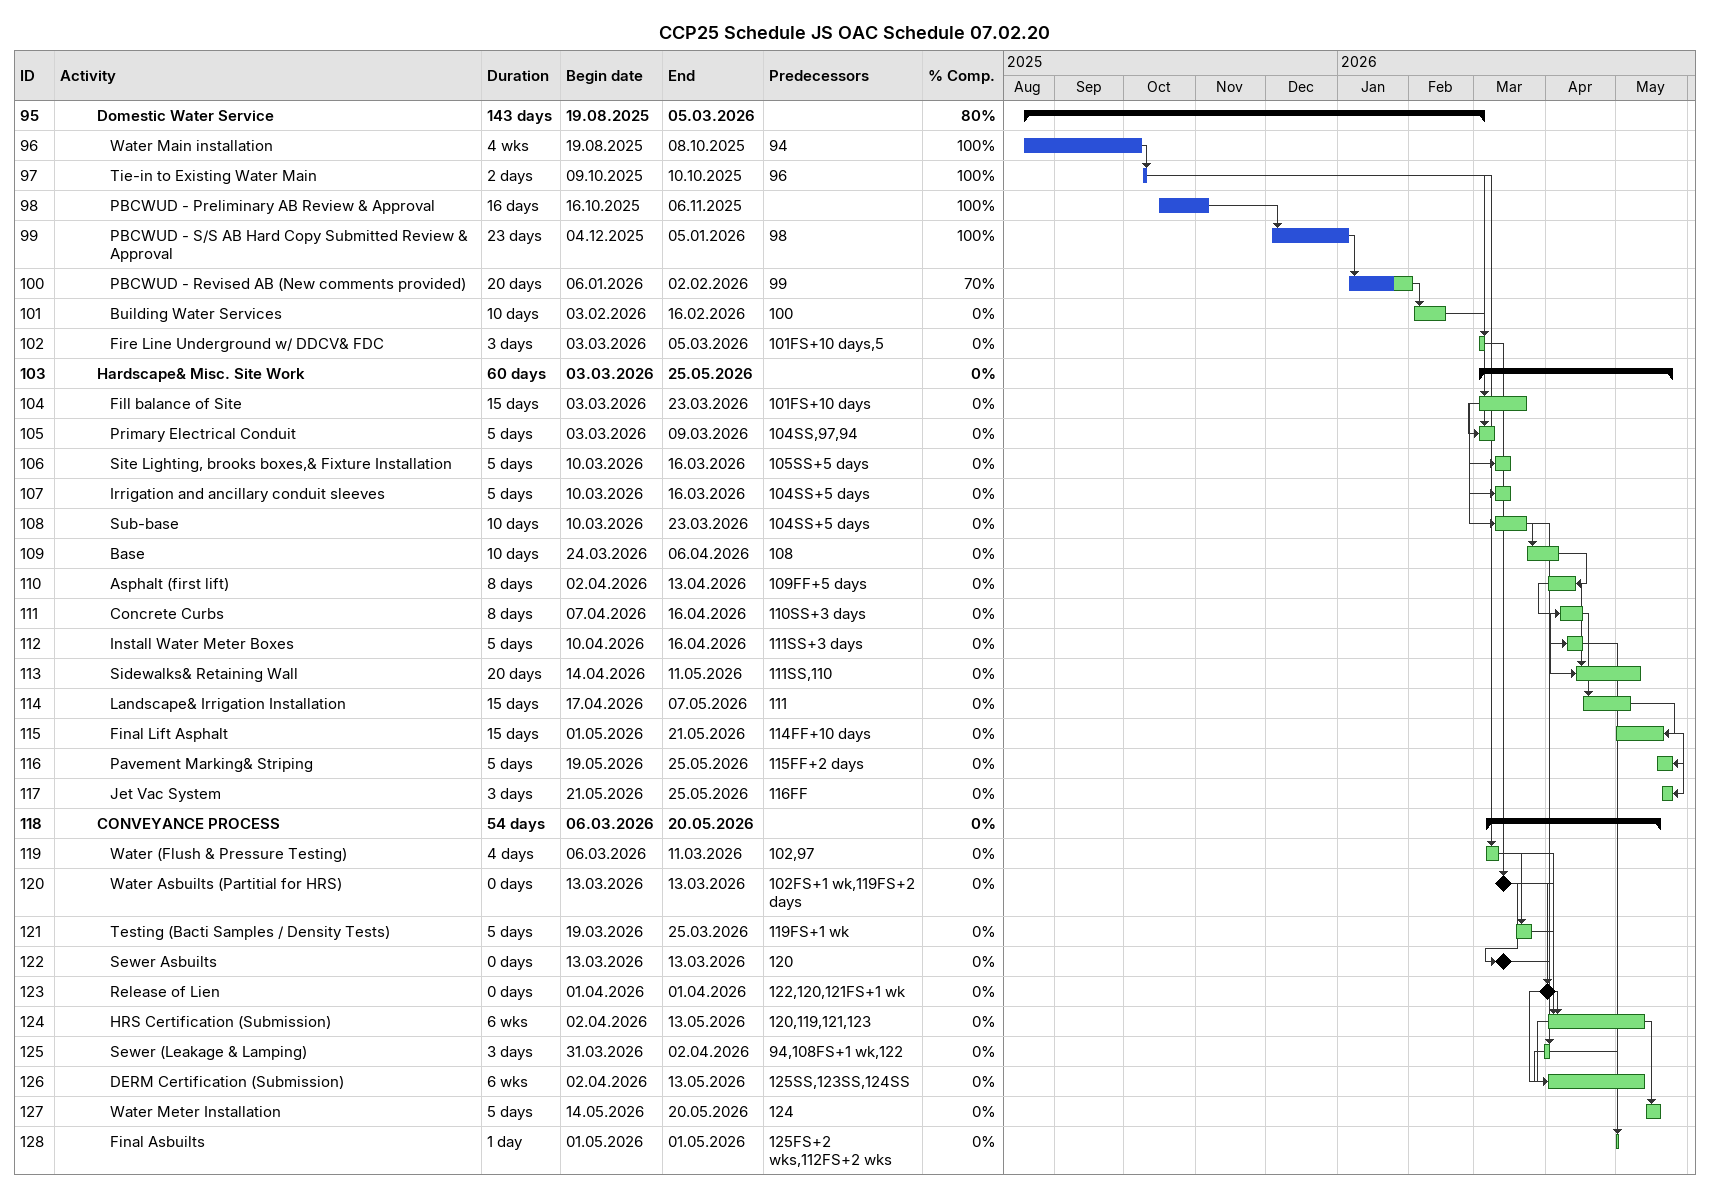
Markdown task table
CCP25 Schedule JS OAC Schedule 07.02.20

| ID | Level | Task | Duration | Start | Finish | Predecessors | % complete |
|---|---|---|---|---|---|---|---|
| 95 | 4 | **Domestic Water Service** | 143d | 2025-08-19 | 2026-03-05 |  | 80 |
| 96 | 5 | Water Main installation | 4w | 2025-08-19 | 2025-10-08 | 94 | 100 |
| 97 | 5 | Tie-in to Existing Water Main | 2d | 2025-10-09 | 2025-10-10 | 96 | 100 |
| 98 | 5 | PBCWUD - Preliminary AB Review & Approval | 16d | 2025-10-16 | 2025-11-06 |  | 100 |
| 99 | 5 | PBCWUD - S/S AB Hard Copy Submitted Review & Approval | 23d | 2025-12-04 | 2026-01-05 | 98 | 100 |
| 100 | 5 | PBCWUD - Revised AB (New comments provided) | 20d | 2026-01-06 | 2026-02-02 | 99 | 70 |
| 101 | 5 | Building Water Services | 10d | 2026-02-03 | 2026-02-16 | 100 | 0 |
| 102 | 5 | Fire Line Underground w/ DDCV& FDC | 3d | 2026-03-03 | 2026-03-05 | 101FS+10d, 5 | 0 |
| 103 | 4 | **Hardscape& Misc. Site Work** | 60d | 2026-03-03 | 2026-05-25 |  | 0 |
| 104 | 5 | Fill balance of Site | 15d | 2026-03-03 | 2026-03-23 | 101FS+10d | 0 |
| 105 | 5 | Primary Electrical Conduit | 5d | 2026-03-03 | 2026-03-09 | 104SS, 97, 94 | 0 |
| 106 | 5 | Site Lighting, brooks boxes,& Fixture Installation | 5d | 2026-03-10 | 2026-03-16 | 105SS+5d | 0 |
| 107 | 5 | Irrigation and ancillary conduit sleeves | 5d | 2026-03-10 | 2026-03-16 | 104SS+5d | 0 |
| 108 | 5 | Sub-base | 10d | 2026-03-10 | 2026-03-23 | 104SS+5d | 0 |
| 109 | 5 | Base | 10d | 2026-03-24 | 2026-04-06 | 108 | 0 |
| 110 | 5 | Asphalt (first lift) | 8d | 2026-04-02 | 2026-04-13 | 109FF+5d | 0 |
| 111 | 5 | Concrete Curbs | 8d | 2026-04-07 | 2026-04-16 | 110SS+3d | 0 |
| 112 | 5 | Install Water Meter Boxes | 5d | 2026-04-10 | 2026-04-16 | 111SS+3d | 0 |
| 113 | 5 | Sidewalks& Retaining Wall | 20d | 2026-04-14 | 2026-05-11 | 111SS, 110 | 0 |
| 114 | 5 | Landscape& Irrigation Installation | 15d | 2026-04-17 | 2026-05-07 | 111 | 0 |
| 115 | 5 | Final Lift Asphalt | 15d | 2026-05-01 | 2026-05-21 | 114FF+10d | 0 |
| 116 | 5 | Pavement Marking& Striping | 5d | 2026-05-19 | 2026-05-25 | 115FF+2d | 0 |
| 117 | 5 | Jet Vac System | 3d | 2026-05-21 | 2026-05-25 | 116FF | 0 |
| 118 | 4 | **CONVEYANCE PROCESS** | 54d | 2026-03-06 | 2026-05-20 |  | 0 |
| 119 | 5 | Water (Flush & Pressure Testing) | 4d | 2026-03-06 | 2026-03-11 | 102, 97 | 0 |
| 120 | 5 | Water Asbuilts (Partitial for HRS) | 0d | 2026-03-13 | 2026-03-13 | 102FS+1w, 119FS+2d | 0 |
| 121 | 5 | Testing (Bacti Samples / Density Tests) | 5d | 2026-03-19 | 2026-03-25 | 119FS+1w | 0 |
| 122 | 5 | Sewer Asbuilts | 0d | 2026-03-13 | 2026-03-13 | 120 | 0 |
| 123 | 5 | Release of Lien | 0d | 2026-04-01 | 2026-04-01 | 122, 120, 121FS+1w | 0 |
| 124 | 5 | HRS Certification (Submission) | 6w | 2026-04-02 | 2026-05-13 | 120, 119, 121, 123 | 0 |
| 125 | 5 | Sewer (Leakage & Lamping) | 3d | 2026-03-31 | 2026-04-02 | 94, 108FS+1w, 122 | 0 |
| 126 | 5 | DERM Certification (Submission) | 6w | 2026-04-02 | 2026-05-13 | 125SS, 123SS, 124SS | 0 |
| 127 | 5 | Water Meter Installation | 5d | 2026-05-14 | 2026-05-20 | 124 | 0 |
| 128 | 5 | Final Asbuilts | 1d | 2026-05-01 | 2026-05-01 | 125FS+2w, 112FS+2w | 0 |
